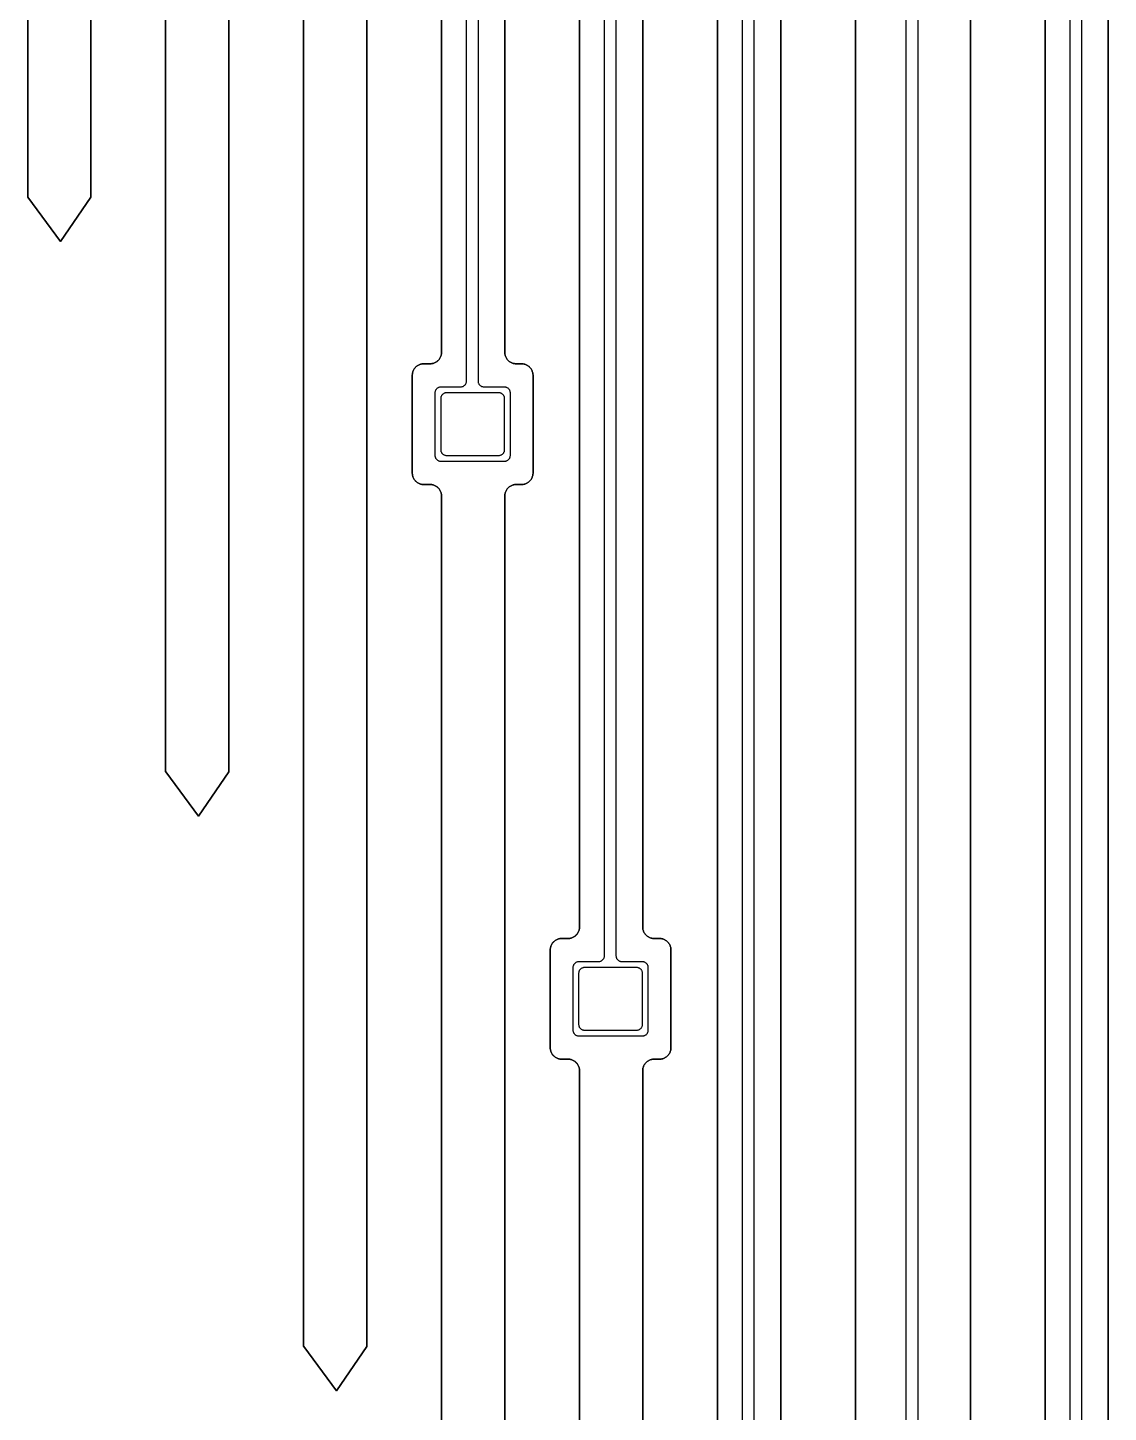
# Model space of a CAD drawing. Extents: x -2057 to 2225, y -44 to 31181.
# Drawn here: x -92.2 to 95.8, y 607.8 to 848.7 of the extents above; entities that cross this region are included whole.
import ezdxf

# ---------------------------------------------------------------- set-up
doc = ezdxf.new("R2010")
doc.units = 0
for name, color, linetype in [('electrode', 6, 'CONTINUOUS'), ('etching', 7, 'CONTINUOUS'), ('L3D0_etching3', 5, 'CONTINUOUS'), ('metalization', 8, 'CONTINUOUS'), ('polyimide', 9, 'CONTINUOUS')]:
    doc.layers.add(name, color=color, linetype=linetype)

msp = doc.modelspace()

# ---------------------------------------------------------------- linework, layer by layer
at = {"layer": 'electrode'}
for points in [[(-19.34, 774.247), (-19.427, 774.255), (-19.513, 774.27), (-19.598, 774.293), (-19.68, 774.323), (-19.759, 774.36), (-19.834, 774.403), (-19.906, 774.453), (-19.973, 774.509), (-20.035, 774.571), (-20.091, 774.638), (-20.141, 774.71), (-20.184, 774.785), (-20.221, 774.864), (-20.251, 774.946), (-20.274, 775.031), (-20.289, 775.117), (-20.297, 775.204), (-20.297, 784.291), (-20.289, 784.378), (-20.274, 784.464), (-20.251, 784.548), (-20.221, 784.63), (-20.184, 784.71), (-20.141, 784.785), (-20.091, 784.857), (-20.035, 784.924), (-19.973, 784.985), (-19.906, 785.042), (-19.834, 785.092), (-19.759, 785.135), (-19.68, 785.172), (-19.598, 785.202), (-19.513, 785.225), (-19.427, 785.24), (-19.34, 785.247), (-10.253, 785.247), (-10.166, 785.24), (-10.08, 785.225), (-9.996, 785.202), (-9.914, 785.172), (-9.834, 785.135), (-9.759, 785.092), (-9.687, 785.042), (-9.62, 784.985), (-9.559, 784.924), (-9.502, 784.857), (-9.452, 784.785), (-9.409, 784.71), (-9.372, 784.63), (-9.342, 784.548), (-9.319, 784.464), (-9.304, 784.378), (-9.297, 784.291), (-9.297, 775.204), (-9.304, 775.117), (-9.319, 775.031), (-9.342, 774.946), (-9.372, 774.864), (-9.409, 774.785), (-9.452, 774.71), (-9.502, 774.638), (-9.559, 774.571), (-9.62, 774.509), (-9.687, 774.453), (-9.759, 774.403), (-9.834, 774.36), (-9.914, 774.323), (-9.996, 774.293), (-10.08, 774.27), (-10.166, 774.255), (-10.253, 774.247)], [(4.66, 674.247), (4.573, 674.255), (4.487, 674.27), (4.402, 674.293), (4.32, 674.323), (4.241, 674.36), (4.166, 674.403), (4.094, 674.453), (4.027, 674.509), (3.965, 674.571), (3.909, 674.638), (3.859, 674.71), (3.816, 674.785), (3.779, 674.864), (3.749, 674.946), (3.726, 675.031), (3.711, 675.117), (3.703, 675.204), (3.703, 684.291), (3.711, 684.378), (3.726, 684.464), (3.749, 684.548), (3.779, 684.63), (3.816, 684.71), (3.859, 684.785), (3.909, 684.857), (3.965, 684.924), (4.027, 684.985), (4.094, 685.042), (4.166, 685.092), (4.241, 685.135), (4.32, 685.172), (4.402, 685.202), (4.487, 685.225), (4.573, 685.24), (4.66, 685.247), (13.747, 685.247), (13.834, 685.24), (13.92, 685.225), (14.004, 685.202), (14.086, 685.172), (14.166, 685.135), (14.241, 685.092), (14.313, 685.042), (14.38, 684.985), (14.441, 684.924), (14.498, 684.857), (14.548, 684.785), (14.591, 684.71), (14.628, 684.63), (14.658, 684.548), (14.681, 684.464), (14.696, 684.378), (14.703, 684.291), (14.703, 675.204), (14.696, 675.117), (14.681, 675.031), (14.658, 674.946), (14.628, 674.864), (14.591, 674.785), (14.548, 674.71), (14.498, 674.638), (14.441, 674.571), (14.38, 674.509), (14.313, 674.453), (14.241, 674.403), (14.166, 674.36), (14.086, 674.323), (14.004, 674.293), (13.92, 674.27), (13.834, 674.255), (13.747, 674.247)]]:
    msp.add_lwpolyline(points, close=True, dxfattribs=at)
at = {"layer": 'etching'}
for points in [[(-20.208, 9035.371), (-20.208, 792.185), (-20.216, 792.059), (-20.231, 791.934), (-20.255, 791.811), (-20.286, 791.689), (-20.325, 791.57), (-20.371, 791.453), (-20.425, 791.339), (-20.485, 791.229), (-20.553, 791.123), (-20.627, 791.021), (-20.707, 790.924), (-20.793, 790.832), (-20.884, 790.746), (-20.981, 790.666), (-21.083, 790.592), (-21.189, 790.525), (-21.299, 790.465), (-21.413, 790.411), (-21.53, 790.365), (-21.649, 790.326), (-21.771, 790.295), (-21.895, 790.271), (-22.019, 790.255), (-22.145, 790.247), (-23.359, 790.247), (-23.485, 790.24), (-23.61, 790.224), (-23.733, 790.2), (-23.855, 790.169), (-23.974, 790.13), (-24.091, 790.084), (-24.205, 790.03), (-24.315, 789.97), (-24.421, 789.902), (-24.523, 789.828), (-24.62, 789.748), (-24.712, 789.662), (-24.798, 789.571), (-24.878, 789.474), (-24.952, 789.372), (-25.019, 789.266), (-25.079, 789.156), (-25.133, 789.042), (-25.179, 788.925), (-25.218, 788.806), (-25.249, 788.684), (-25.273, 788.56), (-25.289, 788.436), (-25.297, 788.31), (-25.297, 771.185), (-25.289, 771.059), (-25.273, 770.934), (-25.249, 770.811), (-25.218, 770.689), (-25.179, 770.57), (-25.133, 770.453), (-25.079, 770.339), (-25.019, 770.229), (-24.952, 770.123), (-24.878, 770.021), (-24.798, 769.924), (-24.712, 769.832), (-24.62, 769.746), (-24.523, 769.666), (-24.421, 769.592), (-24.315, 769.525), (-24.205, 769.465), (-24.091, 769.411), (-23.974, 769.365), (-23.855, 769.326), (-23.733, 769.295), (-23.61, 769.271), (-23.485, 769.255), (-23.359, 769.247), (-22.145, 769.247), (-22.019, 769.24), (-21.895, 769.224), (-21.771, 769.2), (-21.649, 769.169), (-21.53, 769.13), (-21.413, 769.084), (-21.299, 769.03), (-21.189, 768.97), (-21.083, 768.902), (-20.981, 768.828), (-20.884, 768.748), (-20.793, 768.662), (-20.707, 768.571), (-20.627, 768.474), (-20.553, 768.372), (-20.485, 768.266), (-20.425, 768.156), (-20.371, 768.042), (-20.325, 767.925), (-20.286, 767.806), (-20.255, 767.684), (-20.231, 767.56), (-20.216, 767.436), (-20.208, 767.31), (-20.208, 519.247)], [(-9.208, 519.247), (-9.208, 767.31), (-9.2, 767.436), (-9.184, 767.56), (-9.16, 767.684), (-9.129, 767.806), (-9.09, 767.925), (-9.044, 768.042), (-8.991, 768.156), (-8.93, 768.266), (-8.863, 768.372), (-8.789, 768.474), (-8.709, 768.571), (-8.623, 768.662), (-8.531, 768.748), (-8.434, 768.828), (-8.332, 768.902), (-8.226, 768.97), (-8.116, 769.03), (-8.002, 769.084), (-7.886, 769.13), (-7.766, 769.169), (-7.644, 769.2), (-7.521, 769.224), (-7.396, 769.24), (-7.271, 769.247), (-6.234, 769.247), (-6.108, 769.255), (-5.984, 769.271), (-5.86, 769.295), (-5.738, 769.326), (-5.619, 769.365), (-5.502, 769.411), (-5.388, 769.465), (-5.278, 769.525), (-5.172, 769.592), (-5.07, 769.666), (-4.973, 769.746), (-4.882, 769.832), (-4.796, 769.924), (-4.716, 770.021), (-4.642, 770.123), (-4.574, 770.229), (-4.514, 770.339), (-4.46, 770.453), (-4.414, 770.57), (-4.375, 770.689), (-4.344, 770.811), (-4.32, 770.934), (-4.304, 771.059), (-4.297, 771.185), (-4.297, 788.31), (-4.304, 788.436), (-4.32, 788.56), (-4.344, 788.684), (-4.375, 788.806), (-4.414, 788.925), (-4.46, 789.042), (-4.514, 789.156), (-4.574, 789.266), (-4.642, 789.372), (-4.716, 789.474), (-4.796, 789.571), (-4.882, 789.662), (-4.973, 789.748), (-5.07, 789.828), (-5.172, 789.902), (-5.278, 789.97), (-5.388, 790.03), (-5.502, 790.084), (-5.619, 790.13), (-5.738, 790.169), (-5.86, 790.2), (-5.984, 790.224), (-6.108, 790.24), (-6.234, 790.247), (-7.271, 790.247), (-7.396, 790.255), (-7.521, 790.271), (-7.644, 790.295), (-7.766, 790.326), (-7.886, 790.365), (-8.002, 790.411), (-8.116, 790.465), (-8.226, 790.525), (-8.332, 790.592), (-8.434, 790.666), (-8.531, 790.746), (-8.623, 790.832), (-8.709, 790.924), (-8.789, 791.021), (-8.863, 791.123), (-8.93, 791.229), (-8.991, 791.339), (-9.044, 791.453), (-9.09, 791.57), (-9.129, 791.689), (-9.16, 791.811), (-9.184, 791.934), (-9.2, 792.059), (-9.208, 792.185), (-9.208, 9035.377)], [(3.792, 9035.371), (3.792, 692.185), (3.784, 692.059), (3.769, 691.934), (3.745, 691.811), (3.714, 691.689), (3.675, 691.57), (3.629, 691.453), (3.575, 691.339), (3.515, 691.229), (3.447, 691.123), (3.373, 691.021), (3.293, 690.924), (3.207, 690.832), (3.116, 690.746), (3.019, 690.666), (2.917, 690.592), (2.811, 690.525), (2.701, 690.465), (2.587, 690.411), (2.47, 690.365), (2.351, 690.326), (2.229, 690.295), (2.105, 690.271), (1.981, 690.255), (1.855, 690.247), (0.641, 690.247), (0.515, 690.24), (0.39, 690.224), (0.267, 690.2), (0.145, 690.169), (0.026, 690.13), (-0.091, 690.084), (-0.205, 690.03), (-0.315, 689.97), (-0.421, 689.902), (-0.523, 689.828), (-0.62, 689.748), (-0.712, 689.662), (-0.798, 689.571), (-0.878, 689.474), (-0.952, 689.372), (-1.019, 689.266), (-1.079, 689.156), (-1.133, 689.042), (-1.179, 688.925), (-1.218, 688.806), (-1.249, 688.684), (-1.273, 688.56), (-1.289, 688.436), (-1.297, 688.31), (-1.297, 671.185), (-1.289, 671.059), (-1.273, 670.934), (-1.249, 670.811), (-1.218, 670.689), (-1.179, 670.57), (-1.133, 670.453), (-1.079, 670.339), (-1.019, 670.229), (-0.952, 670.123), (-0.878, 670.021), (-0.798, 669.924), (-0.712, 669.832), (-0.62, 669.746), (-0.523, 669.666), (-0.421, 669.592), (-0.315, 669.525), (-0.205, 669.465), (-0.091, 669.411), (0.026, 669.365), (0.145, 669.326), (0.267, 669.295), (0.39, 669.271), (0.515, 669.255), (0.641, 669.247), (1.855, 669.247), (1.981, 669.24), (2.105, 669.224), (2.229, 669.2), (2.351, 669.169), (2.47, 669.13), (2.587, 669.084), (2.701, 669.03), (2.811, 668.97), (2.917, 668.902), (3.019, 668.828), (3.116, 668.748), (3.207, 668.662), (3.293, 668.571), (3.373, 668.474), (3.447, 668.372), (3.515, 668.266), (3.575, 668.156), (3.629, 668.042), (3.675, 667.925), (3.714, 667.806), (3.745, 667.684), (3.769, 667.56), (3.784, 667.436), (3.792, 667.31), (3.792, 419.247)], [(14.792, 419.247), (14.792, 667.31), (14.8, 667.436), (14.816, 667.56), (14.84, 667.684), (14.871, 667.806), (14.91, 667.925), (14.956, 668.042), (15.009, 668.156), (15.07, 668.266), (15.137, 668.372), (15.211, 668.474), (15.291, 668.571), (15.377, 668.662), (15.469, 668.748), (15.566, 668.828), (15.668, 668.902), (15.774, 668.97), (15.884, 669.03), (15.998, 669.084), (16.114, 669.13), (16.234, 669.169), (16.356, 669.2), (16.479, 669.224), (16.604, 669.24), (16.729, 669.247), (17.766, 669.247), (17.892, 669.255), (18.016, 669.271), (18.14, 669.295), (18.262, 669.326), (18.381, 669.365), (18.498, 669.411), (18.612, 669.465), (18.722, 669.525), (18.828, 669.592), (18.93, 669.666), (19.027, 669.746), (19.118, 669.832), (19.204, 669.924), (19.284, 670.021), (19.358, 670.123), (19.426, 670.229), (19.486, 670.339), (19.54, 670.453), (19.586, 670.57), (19.625, 670.689), (19.656, 670.811), (19.68, 670.934), (19.696, 671.059), (19.703, 671.185), (19.703, 688.31), (19.696, 688.436), (19.68, 688.56), (19.656, 688.684), (19.625, 688.806), (19.586, 688.925), (19.54, 689.042), (19.486, 689.156), (19.426, 689.266), (19.358, 689.372), (19.284, 689.474), (19.204, 689.571), (19.118, 689.662), (19.027, 689.748), (18.93, 689.828), (18.828, 689.902), (18.722, 689.97), (18.612, 690.03), (18.498, 690.084), (18.381, 690.13), (18.262, 690.169), (18.14, 690.2), (18.016, 690.224), (17.892, 690.24), (17.766, 690.247), (16.729, 690.247), (16.604, 690.255), (16.479, 690.271), (16.356, 690.295), (16.234, 690.326), (16.114, 690.365), (15.998, 690.411), (15.884, 690.465), (15.774, 690.525), (15.668, 690.592), (15.566, 690.666), (15.469, 690.746), (15.377, 690.832), (15.291, 690.924), (15.211, 691.021), (15.137, 691.123), (15.07, 691.229), (15.009, 691.339), (14.956, 691.453), (14.91, 691.57), (14.871, 691.689), (14.84, 691.811), (14.816, 691.934), (14.8, 692.059), (14.792, 692.185), (14.792, 9035.377)], [(27.792, 9035.371), (27.792, 592.185)], [(38.792, 592.185), (38.792, 9035.377)], [(51.792, 9035.371), (51.792, 500.247), (51.203, 500.247), (51.203, 479.247), (51.792, 479.247), (51.792, 90.707)], [(71.792, 90.707), (71.792, 479.247), (72.203, 479.247), (72.203, 500.247), (71.792, 500.247), (71.792, 9035.377)], [(84.792, 9035.371), (84.792, 552.185)], [(95.792, 552.185), (95.792, 9035.377)], [(-92.208, 1067.31), (-92.208, 819.247), (-92.17, 819.247), (-86.49, 811.52), (-81.208, 819.247), (-81.208, 1067.31)], [(-68.208, 967.31), (-68.208, 719.247), (-68.17, 719.247), (-62.49, 711.52), (-57.208, 719.247), (-57.208, 967.31)], [(-44.208, 867.31), (-44.208, 619.247), (-44.17, 619.247), (-38.49, 611.52), (-33.208, 619.247), (-33.208, 867.31)]]:
    msp.add_lwpolyline(points, dxfattribs=at)
at = {"layer": 'L3D0_etching3'}
for points in [[(-20.208, 9035.371), (-20.208, 792.185), (-20.216, 792.059), (-20.231, 791.934), (-20.255, 791.811), (-20.286, 791.689), (-20.325, 791.57), (-20.371, 791.453), (-20.425, 791.339), (-20.485, 791.229), (-20.553, 791.123), (-20.627, 791.021), (-20.707, 790.924), (-20.793, 790.832), (-20.884, 790.746), (-20.981, 790.666), (-21.083, 790.592), (-21.189, 790.525), (-21.299, 790.465), (-21.413, 790.411), (-21.53, 790.365), (-21.649, 790.326), (-21.771, 790.295), (-21.895, 790.271), (-22.019, 790.255), (-22.145, 790.247), (-23.359, 790.247), (-23.485, 790.24), (-23.61, 790.224), (-23.733, 790.2), (-23.855, 790.169), (-23.974, 790.13), (-24.091, 790.084), (-24.205, 790.03), (-24.315, 789.97), (-24.421, 789.902), (-24.523, 789.828), (-24.62, 789.748), (-24.712, 789.662), (-24.798, 789.571), (-24.878, 789.474), (-24.952, 789.372), (-25.019, 789.266), (-25.079, 789.156), (-25.133, 789.042), (-25.179, 788.925), (-25.218, 788.806), (-25.249, 788.684), (-25.273, 788.56), (-25.289, 788.436), (-25.297, 788.31), (-25.297, 771.185), (-25.289, 771.059), (-25.273, 770.934), (-25.249, 770.811), (-25.218, 770.689), (-25.179, 770.57), (-25.133, 770.453), (-25.079, 770.339), (-25.019, 770.229), (-24.952, 770.123), (-24.878, 770.021), (-24.798, 769.924), (-24.712, 769.832), (-24.62, 769.746), (-24.523, 769.666), (-24.421, 769.592), (-24.315, 769.525), (-24.205, 769.465), (-24.091, 769.411), (-23.974, 769.365), (-23.855, 769.326), (-23.733, 769.295), (-23.61, 769.271), (-23.485, 769.255), (-23.359, 769.247), (-22.145, 769.247), (-22.019, 769.24), (-21.895, 769.224), (-21.771, 769.2), (-21.649, 769.169), (-21.53, 769.13), (-21.413, 769.084), (-21.299, 769.03), (-21.189, 768.97), (-21.083, 768.902), (-20.981, 768.828), (-20.884, 768.748), (-20.793, 768.662), (-20.707, 768.571), (-20.627, 768.474), (-20.553, 768.372), (-20.485, 768.266), (-20.425, 768.156), (-20.371, 768.042), (-20.325, 767.925), (-20.286, 767.806), (-20.255, 767.684), (-20.231, 767.56), (-20.216, 767.436), (-20.208, 767.31), (-20.208, 519.247)], [(-9.208, 519.247), (-9.208, 767.31), (-9.2, 767.436), (-9.184, 767.56), (-9.16, 767.684), (-9.129, 767.806), (-9.09, 767.925), (-9.044, 768.042), (-8.991, 768.156), (-8.93, 768.266), (-8.863, 768.372), (-8.789, 768.474), (-8.709, 768.571), (-8.623, 768.662), (-8.531, 768.748), (-8.434, 768.828), (-8.332, 768.902), (-8.226, 768.97), (-8.116, 769.03), (-8.002, 769.084), (-7.886, 769.13), (-7.766, 769.169), (-7.644, 769.2), (-7.521, 769.224), (-7.396, 769.24), (-7.271, 769.247), (-6.234, 769.247), (-6.108, 769.255), (-5.984, 769.271), (-5.86, 769.295), (-5.738, 769.326), (-5.619, 769.365), (-5.502, 769.411), (-5.388, 769.465), (-5.278, 769.525), (-5.172, 769.592), (-5.07, 769.666), (-4.973, 769.746), (-4.882, 769.832), (-4.796, 769.924), (-4.716, 770.021), (-4.642, 770.123), (-4.574, 770.229), (-4.514, 770.339), (-4.46, 770.453), (-4.414, 770.57), (-4.375, 770.689), (-4.344, 770.811), (-4.32, 770.934), (-4.304, 771.059), (-4.297, 771.185), (-4.297, 788.31), (-4.304, 788.436), (-4.32, 788.56), (-4.344, 788.684), (-4.375, 788.806), (-4.414, 788.925), (-4.46, 789.042), (-4.514, 789.156), (-4.574, 789.266), (-4.642, 789.372), (-4.716, 789.474), (-4.796, 789.571), (-4.882, 789.662), (-4.973, 789.748), (-5.07, 789.828), (-5.172, 789.902), (-5.278, 789.97), (-5.388, 790.03), (-5.502, 790.084), (-5.619, 790.13), (-5.738, 790.169), (-5.86, 790.2), (-5.984, 790.224), (-6.108, 790.24), (-6.234, 790.247), (-7.271, 790.247), (-7.396, 790.255), (-7.521, 790.271), (-7.644, 790.295), (-7.766, 790.326), (-7.886, 790.365), (-8.002, 790.411), (-8.116, 790.465), (-8.226, 790.525), (-8.332, 790.592), (-8.434, 790.666), (-8.531, 790.746), (-8.623, 790.832), (-8.709, 790.924), (-8.789, 791.021), (-8.863, 791.123), (-8.93, 791.229), (-8.991, 791.339), (-9.044, 791.453), (-9.09, 791.57), (-9.129, 791.689), (-9.16, 791.811), (-9.184, 791.934), (-9.2, 792.059), (-9.208, 792.185), (-9.208, 9035.377)], [(3.792, 9035.371), (3.792, 692.185), (3.784, 692.059), (3.769, 691.934), (3.745, 691.811), (3.714, 691.689), (3.675, 691.57), (3.629, 691.453), (3.575, 691.339), (3.515, 691.229), (3.447, 691.123), (3.373, 691.021), (3.293, 690.924), (3.207, 690.832), (3.116, 690.746), (3.019, 690.666), (2.917, 690.592), (2.811, 690.525), (2.701, 690.465), (2.587, 690.411), (2.47, 690.365), (2.351, 690.326), (2.229, 690.295), (2.105, 690.271), (1.981, 690.255), (1.855, 690.247), (0.641, 690.247), (0.515, 690.24), (0.39, 690.224), (0.267, 690.2), (0.145, 690.169), (0.026, 690.13), (-0.091, 690.084), (-0.205, 690.03), (-0.315, 689.97), (-0.421, 689.902), (-0.523, 689.828), (-0.62, 689.748), (-0.712, 689.662), (-0.798, 689.571), (-0.878, 689.474), (-0.952, 689.372), (-1.019, 689.266), (-1.079, 689.156), (-1.133, 689.042), (-1.179, 688.925), (-1.218, 688.806), (-1.249, 688.684), (-1.273, 688.56), (-1.289, 688.436), (-1.297, 688.31), (-1.297, 671.185), (-1.289, 671.059), (-1.273, 670.934), (-1.249, 670.811), (-1.218, 670.689), (-1.179, 670.57), (-1.133, 670.453), (-1.079, 670.339), (-1.019, 670.229), (-0.952, 670.123), (-0.878, 670.021), (-0.798, 669.924), (-0.712, 669.832), (-0.62, 669.746), (-0.523, 669.666), (-0.421, 669.592), (-0.315, 669.525), (-0.205, 669.465), (-0.091, 669.411), (0.026, 669.365), (0.145, 669.326), (0.267, 669.295), (0.39, 669.271), (0.515, 669.255), (0.641, 669.247), (1.855, 669.247), (1.981, 669.24), (2.105, 669.224), (2.229, 669.2), (2.351, 669.169), (2.47, 669.13), (2.587, 669.084), (2.701, 669.03), (2.811, 668.97), (2.917, 668.902), (3.019, 668.828), (3.116, 668.748), (3.207, 668.662), (3.293, 668.571), (3.373, 668.474), (3.447, 668.372), (3.515, 668.266), (3.575, 668.156), (3.629, 668.042), (3.675, 667.925), (3.714, 667.806), (3.745, 667.684), (3.769, 667.56), (3.784, 667.436), (3.792, 667.31), (3.792, 419.247)], [(14.792, 419.247), (14.792, 667.31), (14.8, 667.436), (14.816, 667.56), (14.84, 667.684), (14.871, 667.806), (14.91, 667.925), (14.956, 668.042), (15.009, 668.156), (15.07, 668.266), (15.137, 668.372), (15.211, 668.474), (15.291, 668.571), (15.377, 668.662), (15.469, 668.748), (15.566, 668.828), (15.668, 668.902), (15.774, 668.97), (15.884, 669.03), (15.998, 669.084), (16.114, 669.13), (16.234, 669.169), (16.356, 669.2), (16.479, 669.224), (16.604, 669.24), (16.729, 669.247), (17.766, 669.247), (17.892, 669.255), (18.016, 669.271), (18.14, 669.295), (18.262, 669.326), (18.381, 669.365), (18.498, 669.411), (18.612, 669.465), (18.722, 669.525), (18.828, 669.592), (18.93, 669.666), (19.027, 669.746), (19.118, 669.832), (19.204, 669.924), (19.284, 670.021), (19.358, 670.123), (19.426, 670.229), (19.486, 670.339), (19.54, 670.453), (19.586, 670.57), (19.625, 670.689), (19.656, 670.811), (19.68, 670.934), (19.696, 671.059), (19.703, 671.185), (19.703, 688.31), (19.696, 688.436), (19.68, 688.56), (19.656, 688.684), (19.625, 688.806), (19.586, 688.925), (19.54, 689.042), (19.486, 689.156), (19.426, 689.266), (19.358, 689.372), (19.284, 689.474), (19.204, 689.571), (19.118, 689.662), (19.027, 689.748), (18.93, 689.828), (18.828, 689.902), (18.722, 689.97), (18.612, 690.03), (18.498, 690.084), (18.381, 690.13), (18.262, 690.169), (18.14, 690.2), (18.016, 690.224), (17.892, 690.24), (17.766, 690.247), (16.729, 690.247), (16.604, 690.255), (16.479, 690.271), (16.356, 690.295), (16.234, 690.326), (16.114, 690.365), (15.998, 690.411), (15.884, 690.465), (15.774, 690.525), (15.668, 690.592), (15.566, 690.666), (15.469, 690.746), (15.377, 690.832), (15.291, 690.924), (15.211, 691.021), (15.137, 691.123), (15.07, 691.229), (15.009, 691.339), (14.956, 691.453), (14.91, 691.57), (14.871, 691.689), (14.84, 691.811), (14.816, 691.934), (14.8, 692.059), (14.792, 692.185), (14.792, 9035.377)], [(27.792, 9035.371), (27.792, 592.185)], [(38.792, 592.185), (38.792, 9035.377)], [(51.792, 9035.371), (51.792, 500.247), (51.203, 500.247), (51.203, 479.247), (51.792, 479.247), (51.792, 90.707)], [(71.792, 90.707), (71.792, 479.247), (72.203, 479.247), (72.203, 500.247), (71.792, 500.247), (71.792, 9035.377)], [(84.792, 9035.371), (84.792, 552.185)], [(95.792, 552.185), (95.792, 9035.377)], [(-92.208, 1067.31), (-92.208, 819.247), (-92.17, 819.247), (-86.49, 811.52), (-81.208, 819.247), (-81.208, 1067.31)], [(-68.208, 967.31), (-68.208, 719.247), (-68.17, 719.247), (-62.49, 711.52), (-57.208, 719.247), (-57.208, 967.31)], [(-44.208, 867.31), (-44.208, 619.247), (-44.17, 619.247), (-38.49, 611.52), (-33.208, 619.247), (-33.208, 867.31)]]:
    msp.add_lwpolyline(points, dxfattribs=at)
at = {"layer": 'metalization'}
for points in [[(-13.858, 9040.22), (-13.858, 787.204), (-13.85, 787.117), (-13.835, 787.031), (-13.812, 786.946), (-13.782, 786.864), (-13.746, 786.785), (-13.702, 786.71), (-13.652, 786.638), (-13.596, 786.571), (-13.534, 786.509), (-13.467, 786.453), (-13.396, 786.403), (-13.32, 786.36), (-13.241, 786.323), (-13.159, 786.293), (-13.074, 786.27), (-12.988, 786.255), (-12.901, 786.247), (-9.253, 786.247), (-9.166, 786.24), (-9.08, 786.225), (-8.996, 786.202), (-8.914, 786.172), (-8.834, 786.135), (-8.759, 786.092), (-8.687, 786.042), (-8.62, 785.985), (-8.559, 785.924), (-8.502, 785.857), (-8.452, 785.785), (-8.409, 785.71), (-8.372, 785.63), (-8.342, 785.548), (-8.319, 785.464), (-8.304, 785.378), (-8.297, 785.291), (-8.297, 774.204), (-8.304, 774.117), (-8.319, 774.031), (-8.342, 773.946), (-8.372, 773.864), (-8.409, 773.785), (-8.452, 773.71), (-8.502, 773.638), (-8.559, 773.571), (-8.62, 773.509), (-8.687, 773.453), (-8.759, 773.403), (-8.834, 773.36), (-8.914, 773.323), (-8.996, 773.293), (-9.08, 773.27), (-9.166, 773.255), (-9.253, 773.247), (-20.34, 773.247), (-20.427, 773.255), (-20.513, 773.27), (-20.598, 773.293), (-20.68, 773.323), (-20.759, 773.36), (-20.834, 773.403), (-20.906, 773.453), (-20.973, 773.509), (-21.035, 773.571), (-21.091, 773.638), (-21.141, 773.71), (-21.184, 773.785), (-21.221, 773.864), (-21.251, 773.946), (-21.274, 774.031), (-21.289, 774.117), (-21.297, 774.204), (-21.297, 785.291), (-21.289, 785.378), (-21.274, 785.464), (-21.251, 785.548), (-21.221, 785.63), (-21.184, 785.71), (-21.141, 785.785), (-21.091, 785.857), (-21.035, 785.924), (-20.973, 785.985), (-20.906, 786.042), (-20.834, 786.092), (-20.759, 786.135), (-20.68, 786.172), (-20.598, 786.202), (-20.513, 786.225), (-20.427, 786.24), (-20.34, 786.247), (-16.814, 786.247), (-16.727, 786.255), (-16.641, 786.27), (-16.557, 786.293), (-16.475, 786.323), (-16.396, 786.36), (-16.32, 786.403), (-16.248, 786.453), (-16.181, 786.509), (-16.12, 786.571), (-16.064, 786.638), (-16.014, 786.71), (-15.97, 786.785), (-15.933, 786.864), (-15.903, 786.946), (-15.88, 787.031), (-15.865, 787.117), (-15.858, 787.204), (-15.858, 9040.22)], [(10.142, 9040.22), (10.142, 687.204), (10.15, 687.117), (10.165, 687.031), (10.188, 686.946), (10.218, 686.864), (10.254, 686.785), (10.298, 686.71), (10.348, 686.638), (10.404, 686.571), (10.466, 686.509), (10.533, 686.453), (10.604, 686.403), (10.68, 686.36), (10.759, 686.323), (10.841, 686.293), (10.926, 686.27), (11.012, 686.255), (11.099, 686.247), (14.747, 686.247), (14.834, 686.24), (14.92, 686.225), (15.004, 686.202), (15.086, 686.172), (15.166, 686.135), (15.241, 686.092), (15.313, 686.042), (15.38, 685.985), (15.441, 685.924), (15.498, 685.857), (15.548, 685.785), (15.591, 685.71), (15.628, 685.63), (15.658, 685.548), (15.681, 685.464), (15.696, 685.378), (15.703, 685.291), (15.703, 674.204), (15.696, 674.117), (15.681, 674.031), (15.658, 673.946), (15.628, 673.864), (15.591, 673.785), (15.548, 673.71), (15.498, 673.638), (15.441, 673.571), (15.38, 673.509), (15.313, 673.453), (15.241, 673.403), (15.166, 673.36), (15.086, 673.323), (15.004, 673.293), (14.92, 673.27), (14.834, 673.255), (14.747, 673.247), (3.66, 673.247), (3.573, 673.255), (3.487, 673.27), (3.402, 673.293), (3.32, 673.323), (3.241, 673.36), (3.166, 673.403), (3.094, 673.453), (3.027, 673.509), (2.965, 673.571), (2.909, 673.638), (2.859, 673.71), (2.816, 673.785), (2.779, 673.864), (2.749, 673.946), (2.726, 674.031), (2.711, 674.117), (2.703, 674.204), (2.703, 685.291), (2.711, 685.378), (2.726, 685.464), (2.749, 685.548), (2.779, 685.63), (2.816, 685.71), (2.859, 685.785), (2.909, 685.857), (2.965, 685.924), (3.027, 685.985), (3.094, 686.042), (3.166, 686.092), (3.241, 686.135), (3.32, 686.172), (3.402, 686.202), (3.487, 686.225), (3.573, 686.24), (3.66, 686.247), (7.186, 686.247), (7.273, 686.255), (7.359, 686.27), (7.443, 686.293), (7.525, 686.323), (7.604, 686.36), (7.68, 686.403), (7.752, 686.453), (7.819, 686.509), (7.88, 686.571), (7.936, 686.638), (7.986, 686.71), (8.03, 686.785), (8.067, 686.864), (8.097, 686.946), (8.12, 687.031), (8.135, 687.117), (8.142, 687.204), (8.142, 9040.22)], [(32.142, 587.204), (32.142, 9040.22)], [(34.142, 9040.22), (34.142, 587.204)], [(60.642, 497.204), (60.642, 9040.22)], [(62.642, 9040.22), (62.642, 497.204)], [(89.142, 547.204), (89.142, 9040.22)], [(91.142, 9040.22), (91.142, 547.204)]]:
    msp.add_lwpolyline(points, dxfattribs=at)
at = {"layer": 'polyimide'}
for points in [[(-20.208, 519.247), (-20.208, 767.31), (-20.216, 767.436), (-20.231, 767.56), (-20.255, 767.684), (-20.286, 767.806), (-20.325, 767.925), (-20.371, 768.042), (-20.425, 768.156), (-20.485, 768.266), (-20.553, 768.372), (-20.627, 768.474), (-20.707, 768.571), (-20.793, 768.662), (-20.884, 768.748), (-20.981, 768.828), (-21.083, 768.902), (-21.189, 768.97), (-21.299, 769.03), (-21.413, 769.084), (-21.53, 769.13), (-21.649, 769.169), (-21.771, 769.2), (-21.895, 769.224), (-22.019, 769.24), (-22.145, 769.247), (-23.359, 769.247), (-23.485, 769.255), (-23.61, 769.271), (-23.733, 769.295), (-23.855, 769.326), (-23.974, 769.365), (-24.091, 769.411), (-24.205, 769.465), (-24.315, 769.525), (-24.421, 769.592), (-24.523, 769.666), (-24.62, 769.746), (-24.712, 769.832), (-24.798, 769.924), (-24.878, 770.021), (-24.952, 770.123), (-25.019, 770.229), (-25.079, 770.339), (-25.133, 770.453), (-25.179, 770.57), (-25.218, 770.689), (-25.249, 770.811), (-25.273, 770.934), (-25.289, 771.059), (-25.297, 771.185), (-25.297, 788.31), (-25.289, 788.436), (-25.273, 788.56), (-25.249, 788.684), (-25.218, 788.806), (-25.179, 788.925), (-25.133, 789.042), (-25.079, 789.156), (-25.019, 789.266), (-24.952, 789.372), (-24.878, 789.474), (-24.798, 789.571), (-24.712, 789.662), (-24.62, 789.748), (-24.523, 789.828), (-24.421, 789.902), (-24.315, 789.97), (-24.205, 790.03), (-24.091, 790.084), (-23.974, 790.13), (-23.855, 790.169), (-23.733, 790.2), (-23.61, 790.224), (-23.485, 790.24), (-23.359, 790.247), (-22.145, 790.247), (-22.019, 790.255), (-21.895, 790.271), (-21.771, 790.295), (-21.649, 790.326), (-21.53, 790.365), (-21.413, 790.411), (-21.299, 790.465), (-21.189, 790.525), (-21.083, 790.592), (-20.981, 790.666), (-20.884, 790.746), (-20.793, 790.832), (-20.707, 790.924), (-20.627, 791.021), (-20.553, 791.123), (-20.485, 791.229), (-20.425, 791.339), (-20.371, 791.453), (-20.325, 791.57), (-20.286, 791.689), (-20.255, 791.811), (-20.231, 791.934), (-20.216, 792.059), (-20.208, 792.185), (-20.208, 9035.371)], [(-20.208, 9035.371), (-20.208, 792.185), (-20.216, 792.059), (-20.231, 791.934), (-20.255, 791.811), (-20.286, 791.689), (-20.325, 791.57), (-20.371, 791.453), (-20.425, 791.339), (-20.485, 791.229), (-20.553, 791.123), (-20.627, 791.021), (-20.707, 790.924), (-20.793, 790.832), (-20.884, 790.746), (-20.981, 790.666), (-21.083, 790.592), (-21.189, 790.525), (-21.299, 790.465), (-21.413, 790.411), (-21.53, 790.365), (-21.649, 790.326), (-21.771, 790.295), (-21.895, 790.271), (-22.019, 790.255), (-22.145, 790.247), (-23.359, 790.247), (-23.485, 790.24), (-23.61, 790.224), (-23.733, 790.2), (-23.855, 790.169), (-23.974, 790.13), (-24.091, 790.084), (-24.205, 790.03), (-24.315, 789.97), (-24.421, 789.902), (-24.523, 789.828), (-24.62, 789.748), (-24.712, 789.662), (-24.798, 789.571), (-24.878, 789.474), (-24.952, 789.372), (-25.019, 789.266), (-25.079, 789.156), (-25.133, 789.042), (-25.179, 788.925), (-25.218, 788.806), (-25.249, 788.684), (-25.273, 788.56), (-25.289, 788.436), (-25.297, 788.31), (-25.297, 771.185), (-25.289, 771.059), (-25.273, 770.934), (-25.249, 770.811), (-25.218, 770.689), (-25.179, 770.57), (-25.133, 770.453), (-25.079, 770.339), (-25.019, 770.229), (-24.952, 770.123), (-24.878, 770.021), (-24.798, 769.924), (-24.712, 769.832), (-24.62, 769.746), (-24.523, 769.666), (-24.421, 769.592), (-24.315, 769.525), (-24.205, 769.465), (-24.091, 769.411), (-23.974, 769.365), (-23.855, 769.326), (-23.733, 769.295), (-23.61, 769.271), (-23.485, 769.255), (-23.359, 769.247), (-22.145, 769.247), (-22.019, 769.24), (-21.895, 769.224), (-21.771, 769.2), (-21.649, 769.169), (-21.53, 769.13), (-21.413, 769.084), (-21.299, 769.03), (-21.189, 768.97), (-21.083, 768.902), (-20.981, 768.828), (-20.884, 768.748), (-20.793, 768.662), (-20.707, 768.571), (-20.627, 768.474), (-20.553, 768.372), (-20.485, 768.266), (-20.425, 768.156), (-20.371, 768.042), (-20.325, 767.925), (-20.286, 767.806), (-20.255, 767.684), (-20.231, 767.56), (-20.216, 767.436), (-20.208, 767.31), (-20.208, 519.247)], [(-9.208, 9035.377), (-9.208, 792.185), (-9.2, 792.059), (-9.184, 791.934), (-9.16, 791.811), (-9.129, 791.689), (-9.09, 791.57), (-9.044, 791.453), (-8.991, 791.339), (-8.93, 791.229), (-8.863, 791.123), (-8.789, 791.021), (-8.709, 790.924), (-8.623, 790.832), (-8.531, 790.746), (-8.434, 790.666), (-8.332, 790.592), (-8.226, 790.525), (-8.116, 790.465), (-8.002, 790.411), (-7.886, 790.365), (-7.766, 790.326), (-7.644, 790.295), (-7.521, 790.271), (-7.396, 790.255), (-7.271, 790.247), (-6.234, 790.247), (-6.108, 790.24), (-5.984, 790.224), (-5.86, 790.2), (-5.738, 790.169), (-5.619, 790.13), (-5.502, 790.084), (-5.388, 790.03), (-5.278, 789.97), (-5.172, 789.902), (-5.07, 789.828), (-4.973, 789.748), (-4.882, 789.662), (-4.796, 789.571), (-4.716, 789.474), (-4.642, 789.372), (-4.574, 789.266), (-4.514, 789.156), (-4.46, 789.042), (-4.414, 788.925), (-4.375, 788.806), (-4.344, 788.684), (-4.32, 788.56), (-4.304, 788.436), (-4.297, 788.31), (-4.297, 771.185), (-4.304, 771.059), (-4.32, 770.934), (-4.344, 770.811), (-4.375, 770.689), (-4.414, 770.57), (-4.46, 770.453), (-4.514, 770.339), (-4.574, 770.229), (-4.642, 770.123), (-4.716, 770.021), (-4.796, 769.924), (-4.882, 769.832), (-4.973, 769.746), (-5.07, 769.666), (-5.172, 769.592), (-5.278, 769.525), (-5.388, 769.465), (-5.502, 769.411), (-5.619, 769.365), (-5.738, 769.326), (-5.86, 769.295), (-5.984, 769.271), (-6.108, 769.255), (-6.234, 769.247), (-7.271, 769.247), (-7.396, 769.24), (-7.521, 769.224), (-7.644, 769.2), (-7.766, 769.169), (-7.886, 769.13), (-8.002, 769.084), (-8.116, 769.03), (-8.226, 768.97), (-8.332, 768.902), (-8.434, 768.828), (-8.531, 768.748), (-8.623, 768.662), (-8.709, 768.571), (-8.789, 768.474), (-8.863, 768.372), (-8.93, 768.266), (-8.991, 768.156), (-9.044, 768.042), (-9.09, 767.925), (-9.129, 767.806), (-9.16, 767.684), (-9.184, 767.56), (-9.2, 767.436), (-9.208, 767.31), (-9.208, 519.247)], [(-9.208, 519.247), (-9.208, 767.31), (-9.2, 767.436), (-9.184, 767.56), (-9.16, 767.684), (-9.129, 767.806), (-9.09, 767.925), (-9.044, 768.042), (-8.991, 768.156), (-8.93, 768.266), (-8.863, 768.372), (-8.789, 768.474), (-8.709, 768.571), (-8.623, 768.662), (-8.531, 768.748), (-8.434, 768.828), (-8.332, 768.902), (-8.226, 768.97), (-8.116, 769.03), (-8.002, 769.084), (-7.886, 769.13), (-7.766, 769.169), (-7.644, 769.2), (-7.521, 769.224), (-7.396, 769.24), (-7.271, 769.247), (-6.234, 769.247), (-6.108, 769.255), (-5.984, 769.271), (-5.86, 769.295), (-5.738, 769.326), (-5.619, 769.365), (-5.502, 769.411), (-5.388, 769.465), (-5.278, 769.525), (-5.172, 769.592), (-5.07, 769.666), (-4.973, 769.746), (-4.882, 769.832), (-4.796, 769.924), (-4.716, 770.021), (-4.642, 770.123), (-4.574, 770.229), (-4.514, 770.339), (-4.46, 770.453), (-4.414, 770.57), (-4.375, 770.689), (-4.344, 770.811), (-4.32, 770.934), (-4.304, 771.059), (-4.297, 771.185), (-4.297, 788.31), (-4.304, 788.436), (-4.32, 788.56), (-4.344, 788.684), (-4.375, 788.806), (-4.414, 788.925), (-4.46, 789.042), (-4.514, 789.156), (-4.574, 789.266), (-4.642, 789.372), (-4.716, 789.474), (-4.796, 789.571), (-4.882, 789.662), (-4.973, 789.748), (-5.07, 789.828), (-5.172, 789.902), (-5.278, 789.97), (-5.388, 790.03), (-5.502, 790.084), (-5.619, 790.13), (-5.738, 790.169), (-5.86, 790.2), (-5.984, 790.224), (-6.108, 790.24), (-6.234, 790.247), (-7.271, 790.247), (-7.396, 790.255), (-7.521, 790.271), (-7.644, 790.295), (-7.766, 790.326), (-7.886, 790.365), (-8.002, 790.411), (-8.116, 790.465), (-8.226, 790.525), (-8.332, 790.592), (-8.434, 790.666), (-8.531, 790.746), (-8.623, 790.832), (-8.709, 790.924), (-8.789, 791.021), (-8.863, 791.123), (-8.93, 791.229), (-8.991, 791.339), (-9.044, 791.453), (-9.09, 791.57), (-9.129, 791.689), (-9.16, 791.811), (-9.184, 791.934), (-9.2, 792.059), (-9.208, 792.185), (-9.208, 9035.377)], [(3.792, 419.247), (3.792, 667.31), (3.784, 667.436), (3.769, 667.56), (3.745, 667.684), (3.714, 667.806), (3.675, 667.925), (3.629, 668.042), (3.575, 668.156), (3.515, 668.266), (3.447, 668.372), (3.373, 668.474), (3.293, 668.571), (3.207, 668.662), (3.116, 668.748), (3.019, 668.828), (2.917, 668.902), (2.811, 668.97), (2.701, 669.03), (2.587, 669.084), (2.47, 669.13), (2.351, 669.169), (2.229, 669.2), (2.105, 669.224), (1.981, 669.24), (1.855, 669.247), (0.641, 669.247), (0.515, 669.255), (0.39, 669.271), (0.267, 669.295), (0.145, 669.326), (0.026, 669.365), (-0.091, 669.411), (-0.205, 669.465), (-0.315, 669.525), (-0.421, 669.592), (-0.523, 669.666), (-0.62, 669.746), (-0.712, 669.832), (-0.798, 669.924), (-0.878, 670.021), (-0.952, 670.123), (-1.019, 670.229), (-1.079, 670.339), (-1.133, 670.453), (-1.179, 670.57), (-1.218, 670.689), (-1.249, 670.811), (-1.273, 670.934), (-1.289, 671.059), (-1.297, 671.185), (-1.297, 688.31), (-1.289, 688.436), (-1.273, 688.56), (-1.249, 688.684), (-1.218, 688.806), (-1.179, 688.925), (-1.133, 689.042), (-1.079, 689.156), (-1.019, 689.266), (-0.952, 689.372), (-0.878, 689.474), (-0.798, 689.571), (-0.712, 689.662), (-0.62, 689.748), (-0.523, 689.828), (-0.421, 689.902), (-0.315, 689.97), (-0.205, 690.03), (-0.091, 690.084), (0.026, 690.13), (0.145, 690.169), (0.267, 690.2), (0.39, 690.224), (0.515, 690.24), (0.641, 690.247), (1.855, 690.247), (1.981, 690.255), (2.105, 690.271), (2.229, 690.295), (2.351, 690.326), (2.47, 690.365), (2.587, 690.411), (2.701, 690.465), (2.811, 690.525), (2.917, 690.592), (3.019, 690.666), (3.116, 690.746), (3.207, 690.832), (3.293, 690.924), (3.373, 691.021), (3.447, 691.123), (3.515, 691.229), (3.575, 691.339), (3.629, 691.453), (3.675, 691.57), (3.714, 691.689), (3.745, 691.811), (3.769, 691.934), (3.784, 692.059), (3.792, 692.185), (3.792, 9035.371)], [(3.792, 9035.371), (3.792, 692.185), (3.784, 692.059), (3.769, 691.934), (3.745, 691.811), (3.714, 691.689), (3.675, 691.57), (3.629, 691.453), (3.575, 691.339), (3.515, 691.229), (3.447, 691.123), (3.373, 691.021), (3.293, 690.924), (3.207, 690.832), (3.116, 690.746), (3.019, 690.666), (2.917, 690.592), (2.811, 690.525), (2.701, 690.465), (2.587, 690.411), (2.47, 690.365), (2.351, 690.326), (2.229, 690.295), (2.105, 690.271), (1.981, 690.255), (1.855, 690.247), (0.641, 690.247), (0.515, 690.24), (0.39, 690.224), (0.267, 690.2), (0.145, 690.169), (0.026, 690.13), (-0.091, 690.084), (-0.205, 690.03), (-0.315, 689.97), (-0.421, 689.902), (-0.523, 689.828), (-0.62, 689.748), (-0.712, 689.662), (-0.798, 689.571), (-0.878, 689.474), (-0.952, 689.372), (-1.019, 689.266), (-1.079, 689.156), (-1.133, 689.042), (-1.179, 688.925), (-1.218, 688.806), (-1.249, 688.684), (-1.273, 688.56), (-1.289, 688.436), (-1.297, 688.31), (-1.297, 671.185), (-1.289, 671.059), (-1.273, 670.934), (-1.249, 670.811), (-1.218, 670.689), (-1.179, 670.57), (-1.133, 670.453), (-1.079, 670.339), (-1.019, 670.229), (-0.952, 670.123), (-0.878, 670.021), (-0.798, 669.924), (-0.712, 669.832), (-0.62, 669.746), (-0.523, 669.666), (-0.421, 669.592), (-0.315, 669.525), (-0.205, 669.465), (-0.091, 669.411), (0.026, 669.365), (0.145, 669.326), (0.267, 669.295), (0.39, 669.271), (0.515, 669.255), (0.641, 669.247), (1.855, 669.247), (1.981, 669.24), (2.105, 669.224), (2.229, 669.2), (2.351, 669.169), (2.47, 669.13), (2.587, 669.084), (2.701, 669.03), (2.811, 668.97), (2.917, 668.902), (3.019, 668.828), (3.116, 668.748), (3.207, 668.662), (3.293, 668.571), (3.373, 668.474), (3.447, 668.372), (3.515, 668.266), (3.575, 668.156), (3.629, 668.042), (3.675, 667.925), (3.714, 667.806), (3.745, 667.684), (3.769, 667.56), (3.784, 667.436), (3.792, 667.31), (3.792, 419.247)], [(14.792, 9035.377), (14.792, 692.185), (14.8, 692.059), (14.816, 691.934), (14.84, 691.811), (14.871, 691.689), (14.91, 691.57), (14.956, 691.453), (15.009, 691.339), (15.07, 691.229), (15.137, 691.123), (15.211, 691.021), (15.291, 690.924), (15.377, 690.832), (15.469, 690.746), (15.566, 690.666), (15.668, 690.592), (15.774, 690.525), (15.884, 690.465), (15.998, 690.411), (16.114, 690.365), (16.234, 690.326), (16.356, 690.295), (16.479, 690.271), (16.604, 690.255), (16.729, 690.247), (17.766, 690.247), (17.892, 690.24), (18.016, 690.224), (18.14, 690.2), (18.262, 690.169), (18.381, 690.13), (18.498, 690.084), (18.612, 690.03), (18.722, 689.97), (18.828, 689.902), (18.93, 689.828), (19.027, 689.748), (19.118, 689.662), (19.204, 689.571), (19.284, 689.474), (19.358, 689.372), (19.426, 689.266), (19.486, 689.156), (19.54, 689.042), (19.586, 688.925), (19.625, 688.806), (19.656, 688.684), (19.68, 688.56), (19.696, 688.436), (19.703, 688.31), (19.703, 671.185), (19.696, 671.059), (19.68, 670.934), (19.656, 670.811), (19.625, 670.689), (19.586, 670.57), (19.54, 670.453), (19.486, 670.339), (19.426, 670.229), (19.358, 670.123), (19.284, 670.021), (19.204, 669.924), (19.118, 669.832), (19.027, 669.746), (18.93, 669.666), (18.828, 669.592), (18.722, 669.525), (18.612, 669.465), (18.498, 669.411), (18.381, 669.365), (18.262, 669.326), (18.14, 669.295), (18.016, 669.271), (17.892, 669.255), (17.766, 669.247), (16.729, 669.247), (16.604, 669.24), (16.479, 669.224), (16.356, 669.2), (16.234, 669.169), (16.114, 669.13), (15.998, 669.084), (15.884, 669.03), (15.774, 668.97), (15.668, 668.902), (15.566, 668.828), (15.469, 668.748), (15.377, 668.662), (15.291, 668.571), (15.211, 668.474), (15.137, 668.372), (15.07, 668.266), (15.009, 668.156), (14.956, 668.042), (14.91, 667.925), (14.871, 667.806), (14.84, 667.684), (14.816, 667.56), (14.8, 667.436), (14.792, 667.31), (14.792, 419.247)], [(14.792, 419.247), (14.792, 667.31), (14.8, 667.436), (14.816, 667.56), (14.84, 667.684), (14.871, 667.806), (14.91, 667.925), (14.956, 668.042), (15.009, 668.156), (15.07, 668.266), (15.137, 668.372), (15.211, 668.474), (15.291, 668.571), (15.377, 668.662), (15.469, 668.748), (15.566, 668.828), (15.668, 668.902), (15.774, 668.97), (15.884, 669.03), (15.998, 669.084), (16.114, 669.13), (16.234, 669.169), (16.356, 669.2), (16.479, 669.224), (16.604, 669.24), (16.729, 669.247), (17.766, 669.247), (17.892, 669.255), (18.016, 669.271), (18.14, 669.295), (18.262, 669.326), (18.381, 669.365), (18.498, 669.411), (18.612, 669.465), (18.722, 669.525), (18.828, 669.592), (18.93, 669.666), (19.027, 669.746), (19.118, 669.832), (19.204, 669.924), (19.284, 670.021), (19.358, 670.123), (19.426, 670.229), (19.486, 670.339), (19.54, 670.453), (19.586, 670.57), (19.625, 670.689), (19.656, 670.811), (19.68, 670.934), (19.696, 671.059), (19.703, 671.185), (19.703, 688.31), (19.696, 688.436), (19.68, 688.56), (19.656, 688.684), (19.625, 688.806), (19.586, 688.925), (19.54, 689.042), (19.486, 689.156), (19.426, 689.266), (19.358, 689.372), (19.284, 689.474), (19.204, 689.571), (19.118, 689.662), (19.027, 689.748), (18.93, 689.828), (18.828, 689.902), (18.722, 689.97), (18.612, 690.03), (18.498, 690.084), (18.381, 690.13), (18.262, 690.169), (18.14, 690.2), (18.016, 690.224), (17.892, 690.24), (17.766, 690.247), (16.729, 690.247), (16.604, 690.255), (16.479, 690.271), (16.356, 690.295), (16.234, 690.326), (16.114, 690.365), (15.998, 690.411), (15.884, 690.465), (15.774, 690.525), (15.668, 690.592), (15.566, 690.666), (15.469, 690.746), (15.377, 690.832), (15.291, 690.924), (15.211, 691.021), (15.137, 691.123), (15.07, 691.229), (15.009, 691.339), (14.956, 691.453), (14.91, 691.57), (14.871, 691.689), (14.84, 691.811), (14.816, 691.934), (14.8, 692.059), (14.792, 692.185), (14.792, 9035.377)], [(27.792, 592.185), (27.792, 9035.371)], [(27.792, 9035.371), (27.792, 592.185)], [(38.792, 9035.377), (38.792, 592.185)], [(38.792, 592.185), (38.792, 9035.377)], [(51.792, 90.707), (51.792, 479.247), (51.203, 479.247), (51.203, 500.247), (51.792, 500.247), (51.792, 9035.371)], [(51.792, 9035.371), (51.792, 500.247), (51.203, 500.247), (51.203, 479.247), (51.792, 479.247), (51.792, 90.707)], [(71.792, 9035.377), (71.792, 500.247), (72.203, 500.247), (72.203, 479.247), (71.792, 479.247), (71.792, 90.707)], [(71.792, 90.707), (71.792, 479.247), (72.203, 479.247), (72.203, 500.247), (71.792, 500.247), (71.792, 9035.377)], [(84.792, 552.185), (84.792, 9035.371)], [(84.792, 9035.371), (84.792, 552.185)], [(95.792, 9035.377), (95.792, 552.185)], [(95.792, 552.185), (95.792, 9035.377)], [(-81.208, 1067.31), (-81.208, 819.247), (-86.49, 811.52), (-92.17, 819.247), (-92.208, 819.247), (-92.208, 1067.31)], [(-92.208, 1067.31), (-92.208, 819.247), (-92.17, 819.247), (-86.49, 811.52), (-81.208, 819.247), (-81.208, 1067.31)], [(-57.208, 967.31), (-57.208, 719.247), (-62.49, 711.52), (-68.17, 719.247), (-68.208, 719.247), (-68.208, 967.31)], [(-68.208, 967.31), (-68.208, 719.247), (-68.17, 719.247), (-62.49, 711.52), (-57.208, 719.247), (-57.208, 967.31)], [(-33.208, 867.31), (-33.208, 619.247), (-38.49, 611.52), (-44.17, 619.247), (-44.208, 619.247), (-44.208, 867.31)], [(-44.208, 867.31), (-44.208, 619.247), (-44.17, 619.247), (-38.49, 611.52), (-33.208, 619.247), (-33.208, 867.31)]]:
    msp.add_lwpolyline(points, dxfattribs=at)

doc.saveas('drawing.dxf')
